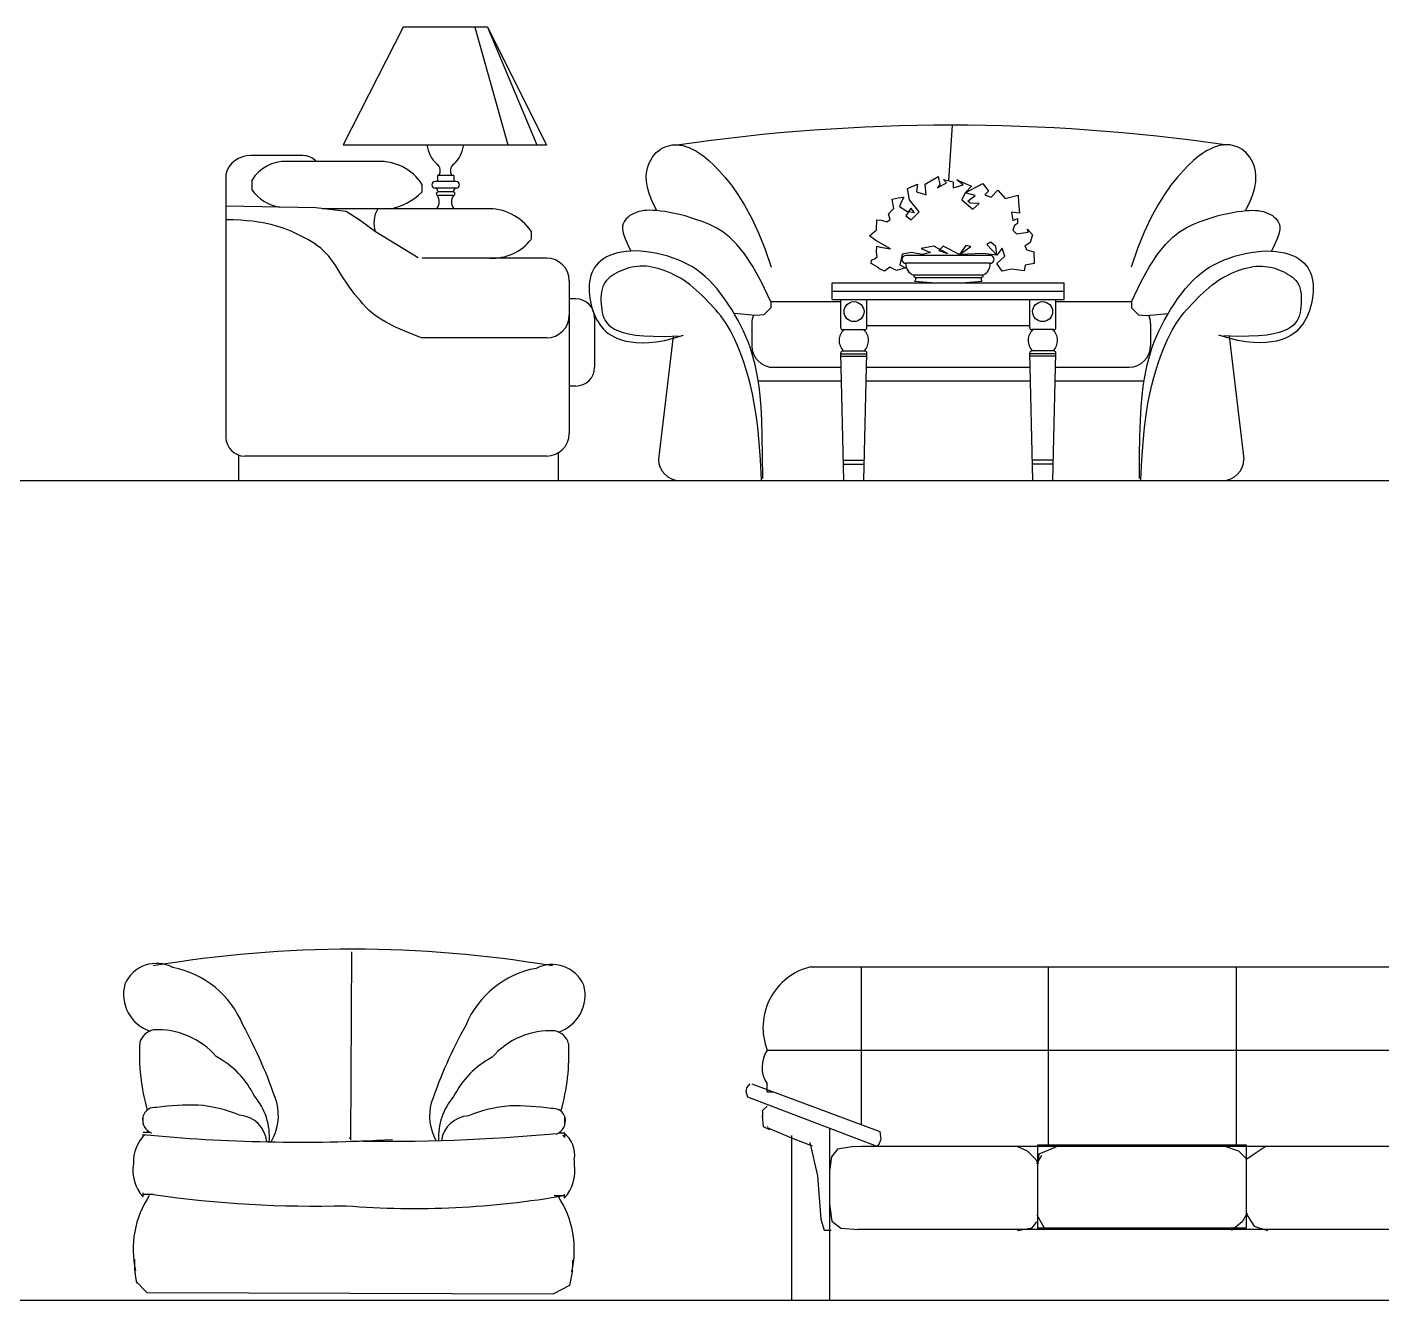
# Model space of a CAD drawing. Header units: inches. Extents: x 11 to 53.5, y 7.4 to 32.2.
# Drawn here: x 38.65 to 41.9, y 10.255 to 13.312 of the extents above; entities that cross this region are included whole.
import ezdxf

# ---------------------------------------------------------------- set-up
doc = ezdxf.new("R2010")
doc.units = ezdxf.units.IN
doc.header["$MEASUREMENT"] = 0
doc.layers.add('02', color=2, linetype='Continuous')
doc.layers.add('1', color=1, linetype='Continuous')

msp = doc.modelspace()

# ---------------------------------------------------------------- linework, layer by layer
at = {"layer": '02'}
for p, q in [((39.552, 13.3116), (39.408, 13.0292)), ((39.7549, 13.3116), (39.552, 13.3116)), ((39.7242, 13.3116), (39.8031, 13.0292)), ((39.7549, 13.3116), (39.8958, 13.0292)), ((39.7549, 13.3116), (39.8728, 13.0292)), ((40.8692, 13.0762), (40.8603, 12.9432)), ((39.3114, 13.0033), (39.1866, 13.0033)), ((39.408, 13.0292), (39.8958, 13.0292)), ((40.1502, 12.9993), (40.1547, 13.0053)), ((40.1547, 13.0053), (40.1595, 13.0104)), ((40.1595, 13.0104), (40.1645, 13.0148)), ((40.1645, 13.0148), (40.1697, 13.0184)), ((40.1697, 13.0184), (40.1751, 13.0215)), ((40.1751, 13.0215), (40.1805, 13.024)), ((40.1805, 13.024), (40.186, 13.0261)), ((40.186, 13.0261), (40.1917, 13.0276)), ((40.1917, 13.0276), (40.1974, 13.0286)), ((40.1974, 13.0286), (40.2034, 13.0291)), ((40.2034, 13.0291), (40.2096, 13.029)), ((40.2096, 13.029), (40.2161, 13.0283)), ((40.2161, 13.0283), (40.2229, 13.027)), ((40.2229, 13.027), (40.23, 13.025)), ((40.23, 13.025), (40.2377, 13.0224)), ((40.2377, 13.0224), (40.2458, 13.0189)), ((40.2458, 13.0189), (40.2545, 13.0142)), ((40.2545, 13.0142), (40.264, 13.0083)), ((40.264, 13.0083), (40.2742, 13.0008)), ((41.4697, 13.0083), (41.4595, 13.0008)), ((41.4792, 13.0142), (41.4697, 13.0083)), ((41.4879, 13.0189), (41.4792, 13.0142)), ((41.496, 13.0224), (41.4879, 13.0189)), ((41.5036, 13.025), (41.496, 13.0224)), ((41.5108, 13.027), (41.5036, 13.025)), ((41.5176, 13.0283), (41.5108, 13.027)), ((41.5241, 13.029), (41.5176, 13.0283)), ((41.5303, 13.0291), (41.5241, 13.029)), ((41.5363, 13.0286), (41.5303, 13.0291)), ((41.542, 13.0276), (41.5363, 13.0286)), ((41.5476, 13.0261), (41.542, 13.0276)), ((41.5532, 13.024), (41.5476, 13.0261)), ((41.5586, 13.0215), (41.5532, 13.024)), ((41.564, 13.0184), (41.5586, 13.0215)), ((41.5692, 13.0148), (41.564, 13.0184)), ((41.5742, 13.0104), (41.5692, 13.0148)), ((41.579, 13.0053), (41.5742, 13.0104)), ((41.5835, 12.9993), (41.579, 13.0053)), ((39.4908, 12.9889), (39.2727, 12.9889)), ((40.1367, 12.9657), (40.1391, 12.9758)), ((40.1391, 12.9758), (40.1424, 12.9846)), ((40.1424, 12.9846), (40.1461, 12.9925)), ((40.1461, 12.9925), (40.1502, 12.9993)), ((40.2742, 13.0008), (40.2853, 12.9915)), ((40.2853, 12.9915), (40.2973, 12.9802)), ((40.2973, 12.9802), (40.3104, 12.9667)), ((41.4364, 12.9802), (41.4233, 12.9667)), ((41.4484, 12.9915), (41.4364, 12.9802)), ((41.4595, 13.0008), (41.4484, 12.9915)), ((41.5876, 12.9925), (41.5835, 12.9993)), ((41.5913, 12.9846), (41.5876, 12.9925)), ((41.5945, 12.9758), (41.5913, 12.9846)), ((41.5969, 12.9657), (41.5945, 12.9758)), ((39.1269, 12.9581), (39.1269, 12.3272)), ((39.1894, 12.9438), (39.1894, 12.9207)), ((39.6797, 12.9408), (39.6289, 12.9408)), ((39.6348, 12.9552), (39.6348, 12.9408)), ((39.6738, 12.9552), (39.6348, 12.9552)), ((39.6738, 12.9552), (39.6738, 12.9408)), ((40.1355, 12.9542), (40.1367, 12.9657)), ((40.1359, 12.9413), (40.1355, 12.9542)), ((40.1382, 12.9266), (40.1359, 12.9413)), ((40.3104, 12.9667), (40.3246, 12.9507)), ((40.3246, 12.9507), (40.3396, 12.9319)), ((40.8049, 12.9345), (40.836, 12.9529)), ((40.8341, 12.9258), (40.8554, 12.9374)), ((40.836, 12.9529), (40.8399, 12.9335)), ((40.8554, 12.9374), (40.8486, 12.9461)), ((40.8486, 12.9461), (40.8719, 12.9403)), ((40.8719, 12.9403), (40.8719, 12.9258)), ((40.8953, 12.9326), (40.8807, 12.9452)), ((40.8807, 12.9452), (40.9156, 12.9296)), ((40.9001, 12.9141), (40.9428, 12.9364)), ((40.9428, 12.9364), (40.9564, 12.918)), ((41.4091, 12.9507), (41.3941, 12.9319)), ((41.4233, 12.9667), (41.4091, 12.9507)), ((41.5955, 12.9266), (41.5978, 12.9413)), ((41.5981, 12.9542), (41.5969, 12.9657)), ((41.5978, 12.9413), (41.5981, 12.9542)), ((39.5973, 12.9348), (39.5973, 12.9155)), ((39.6797, 12.9253), (39.6289, 12.9253)), ((39.6726, 12.9163), (39.636, 12.9163)), ((39.6726, 12.9075), (39.636, 12.9075)), ((40.1428, 12.9101), (40.1382, 12.9266)), ((40.1501, 12.8917), (40.1428, 12.9101)), ((40.3396, 12.9319), (40.3553, 12.9098)), ((40.3553, 12.9098), (40.3714, 12.884)), ((40.7622, 12.9238), (40.7865, 12.9345)), ((40.767, 12.8966), (40.7622, 12.9238)), ((40.7865, 12.9345), (40.7836, 12.9161)), ((40.7836, 12.9161), (40.8069, 12.9093)), ((40.8069, 12.9093), (40.8049, 12.9345)), ((40.8399, 12.9335), (40.8341, 12.9258)), ((40.8719, 12.9258), (40.8953, 12.9326)), ((40.9001, 12.9141), (40.8923, 12.8966)), ((40.9156, 12.9296), (40.9001, 12.9141)), ((40.9244, 12.9073), (40.9001, 12.9141)), ((40.9069, 12.8937), (40.9244, 12.9073)), ((40.9564, 12.918), (40.9477, 12.9093)), ((40.9477, 12.9093), (40.9632, 12.9034)), ((40.9632, 12.9034), (40.9788, 12.9199)), ((40.9788, 12.9199), (40.9963, 12.9005)), ((40.9963, 12.9005), (41.0273, 12.9083)), ((41.0273, 12.9083), (41.0283, 12.8908)), ((41.3784, 12.9098), (41.3623, 12.884)), ((41.3941, 12.9319), (41.3784, 12.9098)), ((41.5836, 12.8917), (41.5909, 12.9101)), ((41.5909, 12.9101), (41.5955, 12.9266)), ((39.3426, 12.8775), (39.1269, 12.8815)), ((39.4151, 12.8689), (39.3426, 12.8775)), ((39.7509, 12.8755), (39.3588, 12.8755)), ((40.1298, 12.871), (40.1234, 12.87)), ((40.1366, 12.8716), (40.1298, 12.871)), ((40.1439, 12.8719), (40.1366, 12.8716)), ((40.1518, 12.8716), (40.1439, 12.8719)), ((40.1604, 12.871), (40.1501, 12.8917)), ((40.1604, 12.871), (40.1518, 12.8716)), ((40.1697, 12.87), (40.1604, 12.871)), ((40.3714, 12.884), (40.3877, 12.854)), ((40.7165, 12.8636), (40.7292, 12.8763)), ((40.7253, 12.8986), (40.7399, 12.9015)), ((40.7292, 12.8763), (40.7253, 12.8986)), ((40.7399, 12.9015), (40.7535, 12.9034)), ((40.7476, 12.8928), (40.7428, 12.8811)), ((40.7428, 12.8811), (40.7602, 12.8695)), ((40.7535, 12.9034), (40.7476, 12.8928)), ((40.77, 12.8772), (40.7583, 12.8588)), ((40.7904, 12.8685), (40.767, 12.8966)), ((40.7787, 12.8666), (40.77, 12.8772)), ((40.8923, 12.8966), (40.9186, 12.8743)), ((40.9127, 12.8889), (40.9069, 12.8937)), ((40.9341, 12.8879), (40.9127, 12.8889)), ((40.9186, 12.8743), (40.9341, 12.8879)), ((41.0283, 12.8908), (41.0312, 12.8646)), ((41.3623, 12.884), (41.346, 12.854)), ((41.564, 12.87), (41.5733, 12.871)), ((41.5733, 12.871), (41.5836, 12.8917)), ((41.5733, 12.871), (41.5818, 12.8716)), ((41.5818, 12.8716), (41.5897, 12.8719)), ((41.5897, 12.8719), (41.5971, 12.8716)), ((41.5971, 12.8716), (41.6039, 12.871)), ((41.6039, 12.871), (41.6103, 12.87)), ((39.1453, 12.8487), (39.1269, 12.8489)), ((39.1621, 12.848), (39.1453, 12.8487)), ((39.1775, 12.8469), (39.1621, 12.848)), ((39.1916, 12.8455), (39.1775, 12.8469)), ((39.2046, 12.8437), (39.1916, 12.8455)), ((39.2166, 12.8416), (39.2046, 12.8437)), ((39.2278, 12.8393), (39.2166, 12.8416)), ((39.2383, 12.8367), (39.2278, 12.8393)), ((39.4493, 12.8476), (39.4151, 12.8689)), ((39.4855, 12.8199), (39.4493, 12.8476)), ((40.08, 12.8393), (40.0786, 12.8342)), ((40.0821, 12.8439), (40.08, 12.8393)), ((40.0848, 12.8481), (40.0821, 12.8439)), ((40.0881, 12.8521), (40.0848, 12.8481)), ((40.0919, 12.8557), (40.0881, 12.8521)), ((40.0963, 12.859), (40.0919, 12.8557)), ((40.101, 12.8619), (40.0963, 12.859)), ((40.1061, 12.8645), (40.101, 12.8619)), ((40.1116, 12.8668), (40.1061, 12.8645)), ((40.1174, 12.8686), (40.1116, 12.8668)), ((40.1234, 12.87), (40.1174, 12.8686)), ((40.1799, 12.8686), (40.1697, 12.87)), ((40.1909, 12.8668), (40.1799, 12.8686)), ((40.2028, 12.8644), (40.1909, 12.8668)), ((40.2154, 12.8616), (40.2028, 12.8644)), ((40.2288, 12.8582), (40.2154, 12.8616)), ((40.2427, 12.8541), (40.2288, 12.8582)), ((40.2571, 12.8493), (40.2427, 12.8541)), ((40.272, 12.8438), (40.2571, 12.8493)), ((40.2872, 12.8374), (40.272, 12.8438)), ((40.3877, 12.854), (40.4038, 12.8195)), ((40.6874, 12.8248), (40.6884, 12.8491)), ((40.6884, 12.8491), (40.7, 12.8481)), ((40.7, 12.8481), (40.7127, 12.8442)), ((40.7127, 12.8442), (40.7204, 12.8501)), ((40.7204, 12.8501), (40.7165, 12.8636)), ((40.7583, 12.8588), (40.7709, 12.8491)), ((40.7602, 12.8695), (40.7787, 12.8666)), ((40.7709, 12.8491), (40.7904, 12.8685)), ((41.0312, 12.8646), (41.0118, 12.8675)), ((41.0118, 12.8675), (41.0147, 12.8471)), ((41.0147, 12.8471), (41.0264, 12.852)), ((41.0264, 12.8403), (41.0186, 12.8355)), ((41.0264, 12.852), (41.0264, 12.8403)), ((41.346, 12.854), (41.3299, 12.8195)), ((41.4465, 12.8374), (41.4617, 12.8438)), ((41.4617, 12.8438), (41.4766, 12.8493)), ((41.4766, 12.8493), (41.491, 12.8541)), ((41.491, 12.8541), (41.5049, 12.8582)), ((41.5049, 12.8582), (41.5182, 12.8616)), ((41.5182, 12.8616), (41.5309, 12.8644)), ((41.5309, 12.8644), (41.5428, 12.8668)), ((41.5428, 12.8668), (41.5538, 12.8686)), ((41.5538, 12.8686), (41.564, 12.87)), ((41.6103, 12.87), (41.6163, 12.8686)), ((41.6163, 12.8686), (41.6221, 12.8668)), ((41.6221, 12.8668), (41.6276, 12.8645)), ((41.6276, 12.8645), (41.6327, 12.8619)), ((41.6327, 12.8619), (41.6374, 12.859)), ((41.6374, 12.859), (41.6417, 12.8557)), ((41.6417, 12.8557), (41.6456, 12.8521)), ((41.6456, 12.8521), (41.6489, 12.8481)), ((41.6489, 12.8481), (41.6516, 12.8439)), ((41.6516, 12.8439), (41.6537, 12.8393)), ((41.6537, 12.8393), (41.655, 12.8342)), ((39.2481, 12.834), (39.2383, 12.8367)), ((39.2575, 12.8312), (39.2481, 12.834)), ((39.2665, 12.8281), (39.2575, 12.8312)), ((39.2751, 12.8249), (39.2665, 12.8281)), ((39.2834, 12.8215), (39.2751, 12.8249)), ((39.2916, 12.8179), (39.2834, 12.8215)), ((39.2996, 12.8141), (39.2916, 12.8179)), ((39.3076, 12.8101), (39.2996, 12.8141)), ((39.3157, 12.806), (39.3076, 12.8101)), ((39.3237, 12.8015), (39.3157, 12.806)), ((39.5886, 12.7578), (39.4855, 12.8199)), ((39.8593, 12.8214), (39.8593, 12.8022)), ((40.0786, 12.8342), (40.0783, 12.8281)), ((40.0783, 12.8281), (40.0792, 12.8209)), ((40.0792, 12.8209), (40.0815, 12.8122)), ((40.0815, 12.8122), (40.0853, 12.8017)), ((40.3028, 12.8299), (40.2872, 12.8374)), ((40.3188, 12.8203), (40.3028, 12.8299)), ((40.3354, 12.8075), (40.3188, 12.8203)), ((40.3529, 12.7901), (40.3354, 12.8075)), ((40.4038, 12.8195), (40.4195, 12.78)), ((40.6709, 12.8103), (40.6874, 12.8248)), ((40.6864, 12.7996), (40.6709, 12.8103)), ((41.0186, 12.8355), (41.0147, 12.8238)), ((41.0147, 12.8238), (41.0235, 12.8151)), ((41.0235, 12.8151), (41.0516, 12.819)), ((41.0516, 12.819), (41.0497, 12.8268)), ((41.0497, 12.8268), (41.0623, 12.8132)), ((41.0623, 12.8132), (41.0565, 12.7947)), ((41.3299, 12.8195), (41.3141, 12.78)), ((41.3808, 12.7901), (41.3983, 12.8075)), ((41.3983, 12.8075), (41.4149, 12.8203)), ((41.4149, 12.8203), (41.4309, 12.8299)), ((41.4309, 12.8299), (41.4465, 12.8374)), ((41.6522, 12.8122), (41.6484, 12.8017)), ((41.6545, 12.8209), (41.6522, 12.8122)), ((41.6554, 12.8281), (41.6545, 12.8209)), ((41.655, 12.8342), (41.6554, 12.8281)), ((39.3316, 12.7968), (39.3237, 12.8015)), ((39.3394, 12.7918), (39.3316, 12.7968)), ((39.347, 12.7865), (39.3394, 12.7918)), ((39.3543, 12.7808), (39.347, 12.7865)), ((39.3612, 12.7748), (39.3543, 12.7808)), ((39.3678, 12.7683), (39.3612, 12.7748)), ((40.0853, 12.8017), (40.0909, 12.7891)), ((40.0984, 12.774), (40.0871, 12.7732)), ((40.0909, 12.7891), (40.0984, 12.774)), ((40.1102, 12.7743), (40.0984, 12.774)), ((40.1225, 12.7737), (40.1102, 12.7743)), ((40.1351, 12.7725), (40.1225, 12.7737)), ((40.3713, 12.7671), (40.3529, 12.7901)), ((40.4195, 12.78), (40.4347, 12.7351)), ((40.7214, 12.7792), (40.6864, 12.7996)), ((40.6874, 12.7714), (40.6884, 12.786)), ((40.6884, 12.786), (40.6971, 12.7831)), ((40.6971, 12.7831), (40.7214, 12.7792)), ((40.8253, 12.786), (40.7952, 12.7802)), ((40.7952, 12.7802), (40.8176, 12.7705)), ((40.8583, 12.7685), (40.8253, 12.786)), ((40.8477, 12.786), (40.837, 12.7753)), ((40.837, 12.7753), (40.8583, 12.7685)), ((40.8865, 12.7656), (40.8477, 12.786)), ((40.9021, 12.787), (40.8865, 12.7656)), ((40.8865, 12.7656), (40.9137, 12.785)), ((40.9137, 12.785), (40.9021, 12.787)), ((40.9623, 12.7957), (40.9526, 12.7899)), ((40.9526, 12.7899), (40.9764, 12.7644)), ((40.9739, 12.785), (40.9623, 12.7957)), ((40.9764, 12.7644), (40.9739, 12.785)), ((40.9895, 12.7811), (40.9764, 12.7644)), ((40.9953, 12.7617), (40.9895, 12.7811)), ((41.0565, 12.7947), (41.0439, 12.786)), ((41.0439, 12.786), (41.0487, 12.7773)), ((41.0487, 12.7773), (41.0652, 12.7724)), ((41.3141, 12.78), (41.299, 12.7351)), ((41.3624, 12.7671), (41.3808, 12.7901)), ((41.5986, 12.7725), (41.6112, 12.7737)), ((41.6112, 12.7737), (41.6235, 12.7743)), ((41.6235, 12.7743), (41.6353, 12.774)), ((41.6428, 12.7891), (41.6353, 12.774)), ((41.6353, 12.774), (41.6466, 12.7732)), ((41.6484, 12.8017), (41.6428, 12.7891)), ((39.374, 12.7614), (39.3678, 12.7683)), ((39.3798, 12.7541), (39.374, 12.7614)), ((39.3852, 12.7465), (39.3798, 12.7541)), ((39.3905, 12.7388), (39.3852, 12.7465)), ((39.8965, 12.757), (39.5977, 12.757)), ((40.0207, 12.7459), (40.0158, 12.7405)), ((40.0264, 12.7509), (40.0207, 12.7459)), ((40.0329, 12.7556), (40.0264, 12.7509)), ((40.0401, 12.7598), (40.0329, 12.7556)), ((40.0482, 12.7635), (40.0401, 12.7598)), ((40.0569, 12.7668), (40.0482, 12.7635)), ((40.0663, 12.7695), (40.0569, 12.7668)), ((40.0764, 12.7716), (40.0663, 12.7695)), ((40.0871, 12.7732), (40.0764, 12.7716)), ((40.148, 12.7707), (40.1351, 12.7725)), ((40.161, 12.7682), (40.148, 12.7707)), ((40.174, 12.7651), (40.161, 12.7682)), ((40.1869, 12.7615), (40.174, 12.7651)), ((40.1996, 12.7573), (40.1869, 12.7615)), ((40.2119, 12.7527), (40.1996, 12.7573)), ((40.2237, 12.7476), (40.2119, 12.7527)), ((40.235, 12.742), (40.2237, 12.7476)), ((40.246, 12.7358), (40.235, 12.742)), ((40.3908, 12.7372), (40.3713, 12.7671)), ((40.6748, 12.7443), (40.6758, 12.752)), ((40.6932, 12.7336), (40.6748, 12.7443)), ((40.6758, 12.752), (40.6845, 12.7559)), ((40.6845, 12.7559), (40.6893, 12.7598)), ((40.6893, 12.7598), (40.6874, 12.7714)), ((40.7496, 12.7666), (40.7437, 12.7413)), ((40.7437, 12.7413), (40.7573, 12.7336)), ((40.7709, 12.7705), (40.7496, 12.7666)), ((40.9606, 12.7633), (40.7583, 12.7633)), ((40.9606, 12.7446), (40.7583, 12.7446)), ((40.7981, 12.7656), (40.7709, 12.7705)), ((40.8176, 12.7705), (40.7981, 12.7656)), ((40.9438, 12.7685), (40.8865, 12.7656)), ((40.8865, 12.7656), (40.8865, 12.7656)), ((40.9764, 12.7644), (40.9438, 12.7685)), ((40.9764, 12.7644), (40.9764, 12.7644)), ((40.9764, 12.7441), (40.9953, 12.7617)), ((40.9895, 12.7258), (40.9764, 12.7441)), ((41.0662, 12.7443), (41.0448, 12.7404)), ((41.0652, 12.7724), (41.0662, 12.7443)), ((41.3428, 12.7372), (41.3624, 12.7671)), ((41.4877, 12.7358), (41.4987, 12.742)), ((41.4987, 12.742), (41.51, 12.7476)), ((41.51, 12.7476), (41.5218, 12.7527)), ((41.5218, 12.7527), (41.5341, 12.7573)), ((41.5341, 12.7573), (41.5467, 12.7615)), ((41.5467, 12.7615), (41.5596, 12.7651)), ((41.5596, 12.7651), (41.5727, 12.7682)), ((41.5727, 12.7682), (41.5857, 12.7707)), ((41.5857, 12.7707), (41.5986, 12.7725)), ((41.6466, 12.7732), (41.6573, 12.7716)), ((41.6573, 12.7716), (41.6673, 12.7695)), ((41.6673, 12.7695), (41.6768, 12.7668)), ((41.6768, 12.7668), (41.6855, 12.7635)), ((41.6855, 12.7635), (41.6935, 12.7598)), ((41.6935, 12.7598), (41.7008, 12.7556)), ((41.7008, 12.7556), (41.7073, 12.7509)), ((41.7073, 12.7509), (41.713, 12.7459)), ((41.713, 12.7459), (41.7179, 12.7405)), ((39.3955, 12.7309), (39.3905, 12.7388)), ((39.4004, 12.7229), (39.3955, 12.7309)), ((39.4053, 12.715), (39.4004, 12.7229)), ((39.4101, 12.7073), (39.4053, 12.715)), ((40.0026, 12.7152), (40.0008, 12.708)), ((40.0049, 12.722), (40.0026, 12.7152)), ((40.0079, 12.7285), (40.0049, 12.722)), ((40.0115, 12.7347), (40.0079, 12.7285)), ((40.0158, 12.7405), (40.0115, 12.7347)), ((40.0483, 12.7116), (40.044, 12.7078)), ((40.053, 12.715), (40.0483, 12.7116)), ((40.058, 12.7182), (40.053, 12.715)), ((40.0633, 12.7212), (40.058, 12.7182)), ((40.069, 12.7241), (40.0633, 12.7212)), ((40.0749, 12.7268), (40.069, 12.7241)), ((40.081, 12.7293), (40.0749, 12.7268)), ((40.0874, 12.7316), (40.081, 12.7293)), ((40.0939, 12.7335), (40.0874, 12.7316)), ((40.1005, 12.7352), (40.0939, 12.7335)), ((40.1073, 12.7365), (40.1005, 12.7352)), ((40.1141, 12.7373), (40.1073, 12.7365)), ((40.121, 12.7378), (40.1141, 12.7373)), ((40.1279, 12.7378), (40.121, 12.7378)), ((40.1348, 12.7374), (40.1279, 12.7378)), ((40.1419, 12.7367), (40.1348, 12.7374)), ((40.149, 12.7355), (40.1419, 12.7367)), ((40.1562, 12.734), (40.149, 12.7355)), ((40.1635, 12.7321), (40.1562, 12.734)), ((40.171, 12.7298), (40.1635, 12.7321)), ((40.1785, 12.7272), (40.171, 12.7298)), ((40.1862, 12.7243), (40.1785, 12.7272)), ((40.194, 12.721), (40.1862, 12.7243)), ((40.2018, 12.7174), (40.194, 12.721)), ((40.2096, 12.7133), (40.2018, 12.7174)), ((40.2174, 12.7089), (40.2096, 12.7133)), ((40.2252, 12.704), (40.2174, 12.7089)), ((40.2566, 12.7289), (40.246, 12.7358)), ((40.2668, 12.7214), (40.2566, 12.7289)), ((40.2768, 12.7131), (40.2668, 12.7214)), ((40.2865, 12.7041), (40.2768, 12.7131)), ((40.4117, 12.6992), (40.3908, 12.7372)), ((40.6932, 12.7326), (40.6932, 12.7336)), ((40.7068, 12.7258), (40.6932, 12.7326)), ((40.7195, 12.7355), (40.7068, 12.7258)), ((40.736, 12.7278), (40.7195, 12.7355)), ((40.7573, 12.7336), (40.736, 12.7278)), ((40.7772, 12.7168), (40.9433, 12.7168)), ((40.7807, 12.7105), (40.9399, 12.7105)), ((41.0118, 12.7307), (40.9895, 12.7258)), ((41.0419, 12.7268), (41.0118, 12.7307)), ((41.0448, 12.7404), (41.0419, 12.7268)), ((41.322, 12.6992), (41.3428, 12.7372)), ((41.4472, 12.7041), (41.4569, 12.7131)), ((41.4569, 12.7131), (41.4669, 12.7214)), ((41.4669, 12.7214), (41.4771, 12.7289)), ((41.4771, 12.7289), (41.4877, 12.7358)), ((41.5085, 12.704), (41.5163, 12.7089)), ((41.5163, 12.7089), (41.5241, 12.7133)), ((41.5241, 12.7133), (41.5319, 12.7174)), ((41.5319, 12.7174), (41.5397, 12.721)), ((41.5397, 12.721), (41.5475, 12.7243)), ((41.5475, 12.7243), (41.5551, 12.7272)), ((41.5551, 12.7272), (41.5627, 12.7298)), ((41.5627, 12.7298), (41.5702, 12.7321)), ((41.5702, 12.7321), (41.5775, 12.734)), ((41.5775, 12.734), (41.5847, 12.7355)), ((41.5847, 12.7355), (41.5918, 12.7367)), ((41.5918, 12.7367), (41.5989, 12.7374)), ((41.5989, 12.7374), (41.6058, 12.7378)), ((41.6058, 12.7378), (41.6127, 12.7378)), ((41.6127, 12.7378), (41.6196, 12.7373)), ((41.6196, 12.7373), (41.6264, 12.7365)), ((41.6264, 12.7365), (41.6332, 12.7352)), ((41.6332, 12.7352), (41.6398, 12.7335)), ((41.6398, 12.7335), (41.6463, 12.7316)), ((41.6463, 12.7316), (41.6527, 12.7293)), ((41.6527, 12.7293), (41.6588, 12.7268)), ((41.6588, 12.7268), (41.6647, 12.7241)), ((41.6647, 12.7241), (41.6704, 12.7212)), ((41.6704, 12.7212), (41.6757, 12.7182)), ((41.6757, 12.7182), (41.6807, 12.715)), ((41.6807, 12.715), (41.6854, 12.7116)), ((41.6854, 12.7116), (41.6896, 12.7078)), ((41.7179, 12.7405), (41.7222, 12.7347)), ((41.7222, 12.7347), (41.7258, 12.7285)), ((41.7258, 12.7285), (41.7288, 12.722)), ((41.7288, 12.722), (41.7311, 12.7152)), ((41.7311, 12.7152), (41.7329, 12.708)), ((39.4151, 12.6997), (39.4101, 12.7073)), ((39.4202, 12.6922), (39.4151, 12.6997)), ((39.4254, 12.6849), (39.4202, 12.6922)), ((39.4308, 12.6776), (39.4254, 12.6849)), ((39.4365, 12.6702), (39.4308, 12.6776)), ((39.9506, 12.7029), (39.9506, 12.3362)), ((39.9987, 12.6928), (39.9985, 12.685)), ((39.9985, 12.685), (39.9986, 12.677)), ((39.9986, 12.677), (39.9992, 12.669)), ((39.9995, 12.7005), (39.9987, 12.6928)), ((40.0008, 12.708), (39.9995, 12.7005)), ((40.0282, 12.6762), (40.0273, 12.6693)), ((40.0296, 12.6827), (40.0282, 12.6762)), ((40.0315, 12.6887), (40.0296, 12.6827)), ((40.0339, 12.6942), (40.0315, 12.6887)), ((40.0368, 12.6992), (40.0339, 12.6942)), ((40.0402, 12.7037), (40.0368, 12.6992)), ((40.044, 12.7078), (40.0402, 12.7037)), ((40.2329, 12.6987), (40.2252, 12.704)), ((40.2404, 12.693), (40.2329, 12.6987)), ((40.2479, 12.687), (40.2404, 12.693)), ((40.2553, 12.6806), (40.2479, 12.687)), ((40.2625, 12.674), (40.2553, 12.6806)), ((40.2961, 12.6942), (40.2865, 12.7041)), ((40.3054, 12.6834), (40.2961, 12.6942)), ((40.3146, 12.6718), (40.3054, 12.6834)), ((40.4341, 12.6519), (40.4117, 12.6992)), ((40.5818, 12.6975), (41.1383, 12.6975)), ((40.5818, 12.6575), (40.5818, 12.6975)), ((40.5818, 12.6775), (41.1383, 12.6775)), ((41.1383, 12.6575), (41.1383, 12.6975)), ((41.2996, 12.6519), (41.322, 12.6992)), ((41.4191, 12.6718), (41.4282, 12.6834)), ((41.4282, 12.6834), (41.4376, 12.6942)), ((41.4376, 12.6942), (41.4472, 12.7041)), ((41.4712, 12.674), (41.4784, 12.6806)), ((41.4784, 12.6806), (41.4858, 12.687)), ((41.4858, 12.687), (41.4932, 12.693)), ((41.4932, 12.693), (41.5008, 12.6987)), ((41.5008, 12.6987), (41.5085, 12.704)), ((41.6896, 12.7078), (41.6935, 12.7037)), ((41.6935, 12.7037), (41.6969, 12.6992)), ((41.6969, 12.6992), (41.6998, 12.6942)), ((41.6998, 12.6942), (41.7022, 12.6887)), ((41.7022, 12.6887), (41.7041, 12.6827)), ((41.7041, 12.6827), (41.7055, 12.6762)), ((41.7055, 12.6762), (41.7064, 12.6693)), ((41.7329, 12.708), (41.7342, 12.7005)), ((41.7342, 12.7005), (41.735, 12.6928)), ((41.7351, 12.677), (41.7345, 12.669)), ((41.735, 12.6928), (41.7352, 12.685)), ((41.7352, 12.685), (41.7351, 12.677)), ((39.4424, 12.6628), (39.4365, 12.6702)), ((39.4487, 12.6553), (39.4424, 12.6628)), ((39.4553, 12.6476), (39.4487, 12.6553)), ((39.4624, 12.6396), (39.4553, 12.6476)), ((39.9665, 12.6593), (39.9506, 12.6593)), ((39.9992, 12.669), (40.0002, 12.661)), ((40.0002, 12.661), (40.0015, 12.6531)), ((40.0015, 12.6531), (40.0032, 12.6454)), ((40.0032, 12.6454), (40.0052, 12.6379)), ((40.0273, 12.6693), (40.0268, 12.6622)), ((40.0268, 12.6622), (40.0268, 12.655)), ((40.0268, 12.655), (40.0271, 12.6477)), ((40.0271, 12.6477), (40.0277, 12.6404)), ((40.2696, 12.6672), (40.2625, 12.674)), ((40.2765, 12.6603), (40.2696, 12.6672)), ((40.2832, 12.6534), (40.2765, 12.6603)), ((40.2897, 12.6465), (40.2832, 12.6534)), ((40.2961, 12.6397), (40.2897, 12.6465)), ((40.3235, 12.6596), (40.3146, 12.6718)), ((40.3321, 12.647), (40.3235, 12.6596)), ((40.3404, 12.634), (40.3321, 12.647)), ((40.6018, 12.6519), (40.4341, 12.6519)), ((40.4341, 12.6519), (40.4341, 12.6379)), ((40.5818, 12.6575), (41.1383, 12.6575)), ((40.6018, 12.5905), (40.6018, 12.6575)), ((40.6648, 12.5905), (40.6648, 12.6575)), ((41.0553, 12.5905), (41.0553, 12.6575)), ((41.1183, 12.5905), (41.1183, 12.6575)), ((41.2996, 12.6519), (41.1183, 12.6519)), ((41.2996, 12.6519), (41.2996, 12.6379)), ((41.3933, 12.634), (41.4016, 12.647)), ((41.4016, 12.647), (41.4102, 12.6596)), ((41.4102, 12.6596), (41.4191, 12.6718)), ((41.4376, 12.6397), (41.444, 12.6465)), ((41.444, 12.6465), (41.4505, 12.6534)), ((41.4505, 12.6534), (41.4572, 12.6603)), ((41.4572, 12.6603), (41.4641, 12.6672)), ((41.4641, 12.6672), (41.4712, 12.674)), ((41.7066, 12.6477), (41.706, 12.6404)), ((41.7064, 12.6693), (41.7069, 12.6622)), ((41.7069, 12.655), (41.7066, 12.6477)), ((41.7069, 12.6622), (41.7069, 12.655)), ((41.7305, 12.6454), (41.7285, 12.6379)), ((41.7322, 12.6531), (41.7305, 12.6454)), ((41.7335, 12.661), (41.7322, 12.6531)), ((41.7345, 12.669), (41.7335, 12.661)), ((39.4708, 12.6312), (39.4624, 12.6396)), ((39.4813, 12.6223), (39.4708, 12.6312)), ((39.4948, 12.6128), (39.4813, 12.6223)), ((39.5121, 12.6025), (39.4948, 12.6128)), ((40.0052, 12.6379), (40.0075, 12.6306)), ((40.0075, 12.6306), (40.0101, 12.6236)), ((40.0101, 12.6236), (40.0131, 12.6168)), ((40.0116, 12.6142), (40.0116, 12.4952)), ((40.0131, 12.6168), (40.0164, 12.6102)), ((40.0277, 12.6404), (40.0286, 12.6333)), ((40.0286, 12.6333), (40.0299, 12.6265)), ((40.0299, 12.6265), (40.0315, 12.6199)), ((40.0315, 12.6199), (40.0338, 12.6136)), ((40.0338, 12.6136), (40.0368, 12.6077)), ((40.3022, 12.6329), (40.2961, 12.6397)), ((40.3082, 12.6259), (40.3022, 12.6329)), ((40.3141, 12.6186), (40.3082, 12.6259)), ((40.3199, 12.6109), (40.3141, 12.6186)), ((40.3482, 12.6208), (40.3404, 12.634)), ((40.3983, 12.6193), (40.3461, 12.6243)), ((40.3555, 12.6076), (40.3482, 12.6208)), ((40.4171, 12.6208), (40.3983, 12.6193)), ((40.4341, 12.6379), (40.4171, 12.6208)), ((41.2996, 12.6379), (41.3166, 12.6208)), ((41.3166, 12.6208), (41.3354, 12.6193)), ((41.3354, 12.6193), (41.3876, 12.6243)), ((41.3782, 12.6076), (41.3855, 12.6208)), ((41.3855, 12.6208), (41.3933, 12.634)), ((41.4138, 12.6109), (41.4196, 12.6186)), ((41.4196, 12.6186), (41.4254, 12.6259)), ((41.4254, 12.6259), (41.4315, 12.6329)), ((41.4315, 12.6329), (41.4376, 12.6397)), ((41.6999, 12.6136), (41.6969, 12.6077)), ((41.7022, 12.6199), (41.6999, 12.6136)), ((41.7038, 12.6265), (41.7022, 12.6199)), ((41.7051, 12.6333), (41.7038, 12.6265)), ((41.706, 12.6404), (41.7051, 12.6333)), ((41.7206, 12.6168), (41.7173, 12.6102)), ((41.7236, 12.6236), (41.7206, 12.6168)), ((41.7262, 12.6306), (41.7236, 12.6236)), ((41.7285, 12.6379), (41.7262, 12.6306)), ((39.5342, 12.5914), (39.5121, 12.6025)), ((39.5619, 12.5792), (39.5342, 12.5914)), ((39.596, 12.5658), (39.5619, 12.5792)), ((40.0164, 12.6102), (40.02, 12.6039)), ((40.02, 12.6039), (40.024, 12.5979)), ((40.024, 12.5979), (40.0284, 12.5921)), ((40.0284, 12.5921), (40.0332, 12.5866)), ((40.0332, 12.5866), (40.0385, 12.5814)), ((40.0368, 12.6077), (40.0407, 12.602)), ((40.0385, 12.5814), (40.0443, 12.5765)), ((40.0407, 12.602), (40.0456, 12.5966)), ((40.0456, 12.5966), (40.0518, 12.5916)), ((40.0518, 12.5916), (40.0594, 12.5868)), ((40.0594, 12.5868), (40.0685, 12.5825)), ((40.0685, 12.5825), (40.0797, 12.5785)), ((40.0797, 12.5785), (40.0932, 12.5752)), ((40.3256, 12.6027), (40.3199, 12.6109)), ((40.3313, 12.5937), (40.3256, 12.6027)), ((40.3369, 12.584), (40.3313, 12.5937)), ((40.3426, 12.5733), (40.3369, 12.584)), ((40.3624, 12.5946), (40.3555, 12.6076)), ((40.3687, 12.5817), (40.3624, 12.5946)), ((40.3744, 12.569), (40.3687, 12.5817)), ((40.3887, 12.6005), (40.3887, 12.5466)), ((40.6068, 12.5855), (40.6598, 12.5855)), ((40.6648, 12.5955), (41.0553, 12.5955)), ((41.1133, 12.5855), (41.0603, 12.5855)), ((41.345, 12.6005), (41.345, 12.5466)), ((41.3593, 12.569), (41.365, 12.5817)), ((41.365, 12.5817), (41.3713, 12.5946)), ((41.3713, 12.5946), (41.3782, 12.6076)), ((41.3911, 12.5733), (41.3967, 12.584)), ((41.3967, 12.584), (41.4024, 12.5937)), ((41.4024, 12.5937), (41.4081, 12.6027)), ((41.4081, 12.6027), (41.4138, 12.6109)), ((41.654, 12.5785), (41.6405, 12.5752)), ((41.6652, 12.5825), (41.654, 12.5785)), ((41.6743, 12.5868), (41.6652, 12.5825)), ((41.6819, 12.5916), (41.6743, 12.5868)), ((41.6881, 12.5966), (41.6819, 12.5916)), ((41.693, 12.602), (41.6881, 12.5966)), ((41.6952, 12.5814), (41.6893, 12.5765)), ((41.6969, 12.6077), (41.693, 12.602)), ((41.7005, 12.5866), (41.6952, 12.5814)), ((41.7053, 12.5921), (41.7005, 12.5866)), ((41.7097, 12.5979), (41.7053, 12.5921)), ((41.7137, 12.6039), (41.7097, 12.5979)), ((41.7173, 12.6102), (41.7137, 12.6039)), ((39.8965, 12.5658), (39.596, 12.5658)), ((40.0443, 12.5765), (40.0509, 12.572)), ((40.0509, 12.572), (40.0583, 12.5679)), ((40.0583, 12.5679), (40.0666, 12.5642)), ((40.0666, 12.5642), (40.0759, 12.561)), ((40.0759, 12.561), (40.0864, 12.5582)), ((40.0864, 12.5582), (40.0981, 12.556)), ((40.0932, 12.5752), (40.1096, 12.5725)), ((40.0981, 12.556), (40.1111, 12.5545)), ((40.1096, 12.5725), (40.1293, 12.5705)), ((40.1111, 12.5545), (40.1257, 12.5539)), ((40.1257, 12.5539), (40.1418, 12.5545)), ((40.1293, 12.5705), (40.1527, 12.5695)), ((40.1418, 12.5545), (40.1596, 12.5564)), ((40.1527, 12.5695), (40.1803, 12.5694)), ((40.1596, 12.5564), (40.1793, 12.5598)), ((40.2002, 12.5698), (40.1645, 12.2747)), ((40.1793, 12.5598), (40.2008, 12.565)), ((40.1803, 12.5694), (40.2125, 12.5704)), ((40.2008, 12.565), (40.2245, 12.5722)), ((40.3482, 12.5617), (40.3426, 12.5733)), ((40.3538, 12.5491), (40.3482, 12.5617)), ((40.3593, 12.5355), (40.3538, 12.5491)), ((40.3797, 12.5561), (40.3744, 12.569)), ((40.3845, 12.5431), (40.3797, 12.5561)), ((41.3492, 12.5431), (41.354, 12.5561)), ((41.354, 12.5561), (41.3593, 12.569)), ((41.3744, 12.5355), (41.3799, 12.5491)), ((41.3799, 12.5491), (41.3855, 12.5617)), ((41.3855, 12.5617), (41.3911, 12.5733)), ((41.5329, 12.565), (41.5092, 12.5722)), ((41.5534, 12.5694), (41.5212, 12.5704)), ((41.5544, 12.5598), (41.5329, 12.565)), ((41.5335, 12.5698), (41.5692, 12.2747)), ((41.581, 12.5695), (41.5534, 12.5694)), ((41.5741, 12.5564), (41.5544, 12.5598)), ((41.5919, 12.5545), (41.5741, 12.5564)), ((41.6044, 12.5705), (41.581, 12.5695)), ((41.608, 12.5539), (41.5919, 12.5545)), ((41.6241, 12.5725), (41.6044, 12.5705)), ((41.6226, 12.5545), (41.608, 12.5539)), ((41.6356, 12.556), (41.6226, 12.5545)), ((41.6405, 12.5752), (41.6241, 12.5725)), ((41.6473, 12.5582), (41.6356, 12.556)), ((41.6578, 12.561), (41.6473, 12.5582)), ((41.6671, 12.5642), (41.6578, 12.561)), ((41.6754, 12.5679), (41.6671, 12.5642)), ((41.6828, 12.572), (41.6754, 12.5679)), ((41.6893, 12.5765), (41.6828, 12.572)), ((40.3647, 12.521), (40.3593, 12.5355)), ((40.3701, 12.5054), (40.3647, 12.521)), ((40.3889, 12.5296), (40.3845, 12.5431)), ((40.3929, 12.5155), (40.3889, 12.5296)), ((40.3966, 12.5007), (40.3929, 12.5155)), ((40.6018, 12.5275), (40.6648, 12.5275)), ((40.6018, 12.5215), (40.6648, 12.5215)), ((40.6091, 12.2232), (40.602, 12.5294)), ((40.607, 12.5345), (40.6597, 12.5345)), ((40.6575, 12.2232), (40.6647, 12.5294)), ((41.1183, 12.5275), (41.0553, 12.5275)), ((41.1183, 12.5215), (41.0553, 12.5215)), ((41.0626, 12.2232), (41.0554, 12.5294)), ((41.1132, 12.5345), (41.0604, 12.5345)), ((41.111, 12.2232), (41.1182, 12.5294)), ((41.3371, 12.5007), (41.3408, 12.5155)), ((41.3408, 12.5155), (41.3448, 12.5296)), ((41.3448, 12.5296), (41.3492, 12.5431)), ((41.3636, 12.5054), (41.369, 12.521)), ((41.369, 12.521), (41.3744, 12.5355)), ((40.3753, 12.4887), (40.3701, 12.5054)), ((40.3804, 12.471), (40.3753, 12.4887)), ((40.4, 12.485), (40.3966, 12.5007)), ((40.4032, 12.4681), (40.4, 12.485)), ((40.4306, 12.4952), (40.6028, 12.4952)), ((40.6639, 12.4952), (41.0562, 12.4952)), ((41.1174, 12.4952), (41.2936, 12.4952)), ((41.3305, 12.4681), (41.3337, 12.485)), ((41.3337, 12.485), (41.3371, 12.5007)), ((41.3533, 12.471), (41.3584, 12.4887)), ((41.3584, 12.4887), (41.3636, 12.5054)), ((39.9665, 12.45), (39.9506, 12.45)), ((40.3853, 12.4521), (40.3804, 12.471)), ((40.3901, 12.4314), (40.3853, 12.4521)), ((40.406, 12.4489), (40.4032, 12.4681)), ((40.6036, 12.4615), (40.4041, 12.4615)), ((40.4085, 12.4266), (40.406, 12.4489)), ((41.057, 12.4615), (40.6631, 12.4615)), ((41.3296, 12.4615), (41.1166, 12.4615)), ((41.3251, 12.4266), (41.3277, 12.4489)), ((41.3277, 12.4489), (41.3305, 12.4681)), ((41.3436, 12.4314), (41.3483, 12.4521)), ((41.3483, 12.4521), (41.3533, 12.471)), ((40.3946, 12.408), (40.3901, 12.4314)), ((40.4107, 12.3999), (40.4085, 12.4266)), ((41.323, 12.3999), (41.3251, 12.4266)), ((41.3391, 12.408), (41.3436, 12.4314)), ((40.3988, 12.3813), (40.3946, 12.408)), ((40.4125, 12.3678), (40.4107, 12.3999)), ((41.3212, 12.3678), (41.323, 12.3999)), ((41.3348, 12.3813), (41.3391, 12.408)), ((40.4027, 12.3504), (40.3988, 12.3813)), ((40.4138, 12.3292), (40.4125, 12.3678)), ((41.3199, 12.3292), (41.3212, 12.3678)), ((41.3309, 12.3504), (41.3348, 12.3813)), ((40.4063, 12.3146), (40.4027, 12.3504)), ((40.4146, 12.2831), (40.4138, 12.3292)), ((41.3191, 12.2831), (41.3199, 12.3292)), ((41.3274, 12.3146), (41.3309, 12.3504)), ((39.9238, 12.2894), (39.9238, 12.2232)), ((40.4094, 12.2731), (40.4063, 12.3146)), ((41.3243, 12.2731), (41.3274, 12.3146)), ((39.1575, 12.2845), (39.1575, 12.2232)), ((39.8965, 12.2821), (39.172, 12.2821)), ((40.4121, 12.2251), (40.4094, 12.2731)), ((40.4149, 12.2283), (40.4146, 12.2831)), ((40.608, 12.2725), (40.6587, 12.2725)), ((40.6082, 12.2625), (40.6585, 12.2625)), ((41.1122, 12.2725), (41.0615, 12.2725)), ((41.1119, 12.2625), (41.0617, 12.2625)), ((41.3188, 12.2283), (41.3191, 12.2831)), ((41.3216, 12.2251), (41.3243, 12.2731)), ((39.4286, 11.0919), (39.4258, 10.6415)), ((40.53, 11.0563), (42.1393, 11.0563)), ((40.6506, 11.0563), (40.6506, 10.6783)), ((41.1006, 10.6263), (41.1006, 11.0563)), ((41.5506, 11.0563), (41.5506, 10.6263)), ((40.4256, 10.8563), (42.2256, 10.8563)), ((40.3748, 10.756), (40.3768, 10.7657)), ((40.3768, 10.7657), (40.3849, 10.7754)), ((40.3889, 10.7754), (40.6958, 10.6615)), ((40.4256, 10.7563), (40.4256, 10.7763)), ((40.3788, 10.7439), (40.3748, 10.756)), ((40.6897, 10.6252), (40.3788, 10.7439)), ((40.4256, 10.7563), (40.4403, 10.7563)), ((38.9282, 10.6805), (38.9282, 10.6982)), ((39.9403, 10.678), (39.9404, 10.6957)), ((40.4137, 10.6984), (40.4156, 10.6729)), ((40.4152, 10.7124), (40.4253, 10.7221)), ((40.4152, 10.6954), (40.4152, 10.7124)), ((40.4156, 10.6729), (40.4311, 10.6659)), ((40.4253, 10.6736), (40.4256, 10.6735)), ((40.4253, 10.6706), (40.4853, 10.6451)), ((40.5756, 10.2563), (40.5756, 10.6687)), ((40.6958, 10.6615), (40.6978, 10.6421)), ((38.9282, 10.6598), (38.9435, 10.6598)), ((38.9282, 10.6491), (38.9282, 10.6542)), ((39.4263, 10.6371), (39.4666, 10.6386)), ((39.9402, 10.6573), (39.9249, 10.6574)), ((39.9401, 10.6466), (39.9402, 10.6573)), ((40.4838, 10.6518), (40.4838, 10.2545)), ((40.4853, 10.6451), (40.5336, 10.6265)), ((40.5282, 10.6349), (40.5464, 10.5549)), ((40.6938, 10.6324), (40.6897, 10.6252)), ((40.6978, 10.6421), (40.6938, 10.6324)), ((41.0747, 10.4292), (41.0747, 10.6292)), ((41.0747, 10.6292), (41.5747, 10.6292)), ((41.0957, 10.6145), (41.1276, 10.6284)), ((41.5159, 10.6284), (41.5564, 10.6145)), ((41.5747, 10.6292), (41.5747, 10.4292)), ((40.5802, 10.6002), (40.5748, 10.5667)), ((40.5756, 10.6207), (40.5767, 10.6203)), ((40.5942, 10.6188), (40.5802, 10.6002)), ((40.6337, 10.6253), (40.5942, 10.6188)), ((40.6319, 10.6248), (40.6526, 10.6256)), ((40.6506, 10.6263), (42.0756, 10.6263)), ((41.0262, 10.625), (41.0494, 10.6145)), ((41.0494, 10.6145), (41.0697, 10.5937)), ((41.0726, 10.5832), (41.0841, 10.6041)), ((41.0755, 10.5832), (41.0783, 10.6076)), ((41.0783, 10.6076), (41.0957, 10.6145)), ((41.5564, 10.6145), (41.5738, 10.5971)), ((41.5738, 10.5937), (41.5941, 10.6076)), ((41.5941, 10.6076), (41.6202, 10.625)), ((41.0697, 10.5937), (41.0755, 10.5832)), ((40.5464, 10.5549), (40.5545, 10.4508)), ((38.9282, 10.504), (38.9282, 10.5135)), ((38.9532, 10.5098), (38.9282, 10.5098)), ((39.9145, 10.5074), (39.9395, 10.5073)), ((39.9394, 10.5015), (39.9395, 10.511)), ((40.5748, 10.4866), (40.581, 10.4456)), ((40.5545, 10.4508), (40.5625, 10.4241)), ((40.581, 10.4456), (40.6019, 10.4289)), ((41.061, 10.4302), (41.0726, 10.4441)), ((41.0726, 10.4615), (41.0899, 10.4302)), ((41.5651, 10.4441), (41.5391, 10.4233)), ((41.5767, 10.465), (41.5651, 10.4441)), ((41.5738, 10.465), (41.5941, 10.4337)), ((41.5941, 10.4337), (41.626, 10.4233)), ((40.5625, 10.4241), (40.5787, 10.4241)), ((40.6019, 10.4289), (40.6446, 10.4261)), ((42.021, 10.4263), (40.6418, 10.4263)), ((41.0262, 10.4233), (41.061, 10.4302)), ((41.5747, 10.4292), (41.0747, 10.4292)), ((41.0899, 10.4302), (41.1218, 10.4268)), ((39.9581, 10.3285), (39.951, 10.2914)), ((38.9105, 10.3021), (38.9372, 10.2751)), ((38.9372, 10.2751), (39.9133, 10.2719)), ((39.951, 10.2914), (39.9131, 10.2718))]:
    msp.add_line(p, q, dxfattribs=at)
for centre in [(40.6338, 12.6287), (41.0863, 12.6287)]:
    msp.add_circle(centre, 0.024, dxfattribs=at)
for centre, radius, start, end in [((40.8692, 8.5158), 4.5604, 81.7438, 98.3164), ((39.1847, 12.9438), 0.0595, 88.1806, 166.0476), ((39.3114, 12.9581), 0.0451, 42.9814, 90), ((39.6855, 13.0392), 0.0769, 187.4881, 227.3378), ((39.6214, 13.0392), 0.0769, 312.6622, 352.5119), ((39.2684, 12.8974), 0.0916, 87.2638, 149.5807), ((39.4967, 12.8687), 0.1204, 33.2945, 92.7862), ((39.6214, 12.9668), 0.0199, 324.4107, 52.9722), ((39.6855, 12.9668), 0.0199, 127.0278, 215.5893), ((39.6289, 12.9331), 0.00772, 90, 270), ((39.6797, 12.9331), 0.00772, 270, 90), ((39.2744, 12.9828), 0.1053, 216.1446, 259.1442), ((39.4944, 13.0193), 0.1461, 280.4139, 314.7641), ((39.6262, 12.9159), 0.00984, 2.1712, 73.7484), ((39.636, 12.9119), 0.00437, 90, 270), ((39.6107, 12.8922), 0.0281, 323.5745, 32.9805), ((39.6962, 12.8922), 0.0281, 147.0195, 216.4255), ((39.6824, 12.9159), 0.00984, 106.2516, 177.8288), ((39.6726, 12.9119), 0.00437, 270, 90), ((39.5484, 12.8413), 0.0665, 149.0037, 198.825), ((39.757, 12.7522), 0.1235, 34.0842, 92.795), ((39.7658, 12.876), 0.1191, 267.1926, 321.6858), ((39.8965, 12.7029), 0.0541, 0, 90), ((40.7583, 12.754), 0.00936, 90, 270), ((40.7863, 12.7426), 0.028, 175.9847, 250.5421), ((40.9326, 12.7426), 0.028, 292.4726, 4.0153), ((40.9606, 12.754), 0.00936, 270, 90), ((40.7803, 12.715), 0.00352, 150.7371, 229.7858), ((40.7761, 12.7068), 0.00589, 299.9655, 71.442), ((40.9444, 12.7068), 0.00589, 108.558, 240.0345), ((40.9403, 12.715), 0.00352, 310.2142, 29.2629), ((40.8603, 13.4896), 0.7921, 264.1156, 275.8844), ((39.9665, 12.6142), 0.0451, 0, 90), ((39.8965, 12.62), 0.0541, 270, 0), ((40.4401, 12.6005), 0.0514, 157.8874, 180), ((41.2936, 12.6005), 0.0514, 0, 22.1126), ((40.6333, 12.5595), 0.0353, 132.5018, 225.1455), ((40.6068, 12.5905), 0.005, 180, 270), ((40.6333, 12.5595), 0.0353, 314.8545, 47.4982), ((40.6598, 12.5905), 0.005, 270, 0), ((41.0868, 12.5595), 0.0353, 132.5018, 225.1455), ((41.0603, 12.5905), 0.005, 180, 270), ((41.0868, 12.5595), 0.0353, 314.8545, 47.4982), ((41.1133, 12.5905), 0.005, 270, 0), ((40.4401, 12.5466), 0.0514, 180, 270), ((41.2936, 12.5466), 0.0514, 270, 0), ((40.607, 12.5295), 0.005, 90, 181.345), ((40.6597, 12.5295), 0.005, 358.655, 90), ((41.0604, 12.5295), 0.005, 90, 181.345), ((41.1132, 12.5295), 0.005, 358.655, 90), ((39.9665, 12.4952), 0.0451, 270, 0), ((39.172, 12.3272), 0.0451, 180, 270), ((39.8965, 12.3362), 0.0541, 270, 0), ((40.216, 12.2747), 0.0514, 180, 270), ((41.5177, 12.2747), 0.0514, 270, 0), ((39.4314, 8.2366), 2.8621, 80.3673, 99.6327), ((38.9604, 10.9817), 0.0828, 62.0057, 156.2312), ((38.9564, 10.8308), 0.2281, 22.2694, 79.1558), ((39.9129, 10.8284), 0.2281, 100.5609, 157.4473), ((39.9096, 10.9793), 0.0828, 23.4855, 117.7111), ((40.5653, 10.9106), 0.1499, 103.5221, 201.2641), ((38.9746, 10.9906), 0.0932, 164.7899, 251.9996), ((39.8955, 10.9883), 0.0932, 287.7171, 14.9269), ((38.9612, 10.8633), 0.0424, 100.6076, 164.8071), ((38.9632, 10.7199), 0.1854, 40.7031, 93.0435), ((38.1624, 10.3667), 1.146, 18.5187, 28.7103), ((40.7046, 10.3604), 1.146, 151.0065, 161.1981), ((39.9055, 10.7176), 0.1854, 86.6733, 139.0137), ((39.9082, 10.8609), 0.0424, 14.9097, 79.1092), ((39.4154, 10.8469), 0.4959, 176.8183, 195.7443), ((39.454, 10.8468), 0.4959, 343.9724, 2.8984), ((40.4853, 10.8155), 0.0722, 145.6816, 213.8098), ((39.002, 10.6504), 0.2159, 26.2696, 61.8562), ((39.8664, 10.6483), 0.2159, 117.8605, 153.4472), ((39.0841, 10.6497), 0.1472, 354.8009, 40.8566), ((39.128, 10.6997), 0.1249, 329.4709, 14.3773), ((39.7406, 10.6982), 0.1249, 165.3394, 208.1644), ((39.7842, 10.6479), 0.1472, 138.8602, 183.325), ((38.962, 10.6894), 0.0349, 167.3438, 246.959), ((38.956, 10.69), 0.0289, 79.8438, 165.8898), ((39.0477, 10.121), 0.6037, 88.7906, 98.2518), ((39.0299, 10.3863), 0.3396, 67.5054, 84.8392), ((39.1554, 10.6305), 0.0697, 4.8762, 86.3652), ((39.7129, 10.6291), 0.0697, 93.3516, 171.3813), ((39.8372, 10.3843), 0.3396, 94.8775, 112.2113), ((39.8181, 10.1191), 0.6037, 81.4649, 90.9261), ((39.9126, 10.6876), 0.0289, 13.8269, 99.8729), ((39.9066, 10.6871), 0.0349, 292.7578, 12.373), ((38.9996, 10.587), 0.0946, 134.6856, 181.852), ((39.3052, 14.4606), 3.8251, 264.339, 273.3209), ((39.9944, -2.5948), 13.2522, 92.45923, 92.47435), ((39.5162, 14.9565), 4.3189, 268.8063, 275.3915), ((39.9944, -2.5948), 13.2522, 90.24307, 90.30156), ((39.8685, 10.5848), 0.0946, 40.7897, 45.0311), ((39.8999, 10.6054), 0.0639, 349.5369, 54.3589), ((39.0023, 10.5689), 0.0985, 171.2535, 221.1976), ((39.8656, 10.5668), 0.0985, 318.5192, 8.4632), ((39.8685, 10.5848), 0.0946, 357.8648, 5.4387), ((39.137, 10.3786), 0.2327, 146.3809, 192.8086), ((39.3417, 13.2039), 2.7219, 261.257, 261.2635), ((39.3417, 13.2039), 2.7219, 261.7944, 271.5508), ((39.5802, 12.5384), 2.0621, 265.3955, 280.0552), ((39.7301, 10.3772), 0.2327, 346.9081, 33.3358), ((39.8949, 10.5562), 0.0662, 310.8987, 313.2621), ((39.0912, 10.3445), 0.1839, 176.8539, 195.1806), ((39.7757, 10.3428), 0.1839, 358.776, 2.8629)]:
    msp.add_arc(centre, radius, start, end, dxfattribs=at)
at = {"layer": '1'}
for p, q in [((32.8586, 12.2232), (53.1849, 12.2232)), ((32.8586, 10.2563), (53.1849, 10.2563))]:
    msp.add_line(p, q, dxfattribs=at)

doc.saveas('drawing.dxf')
